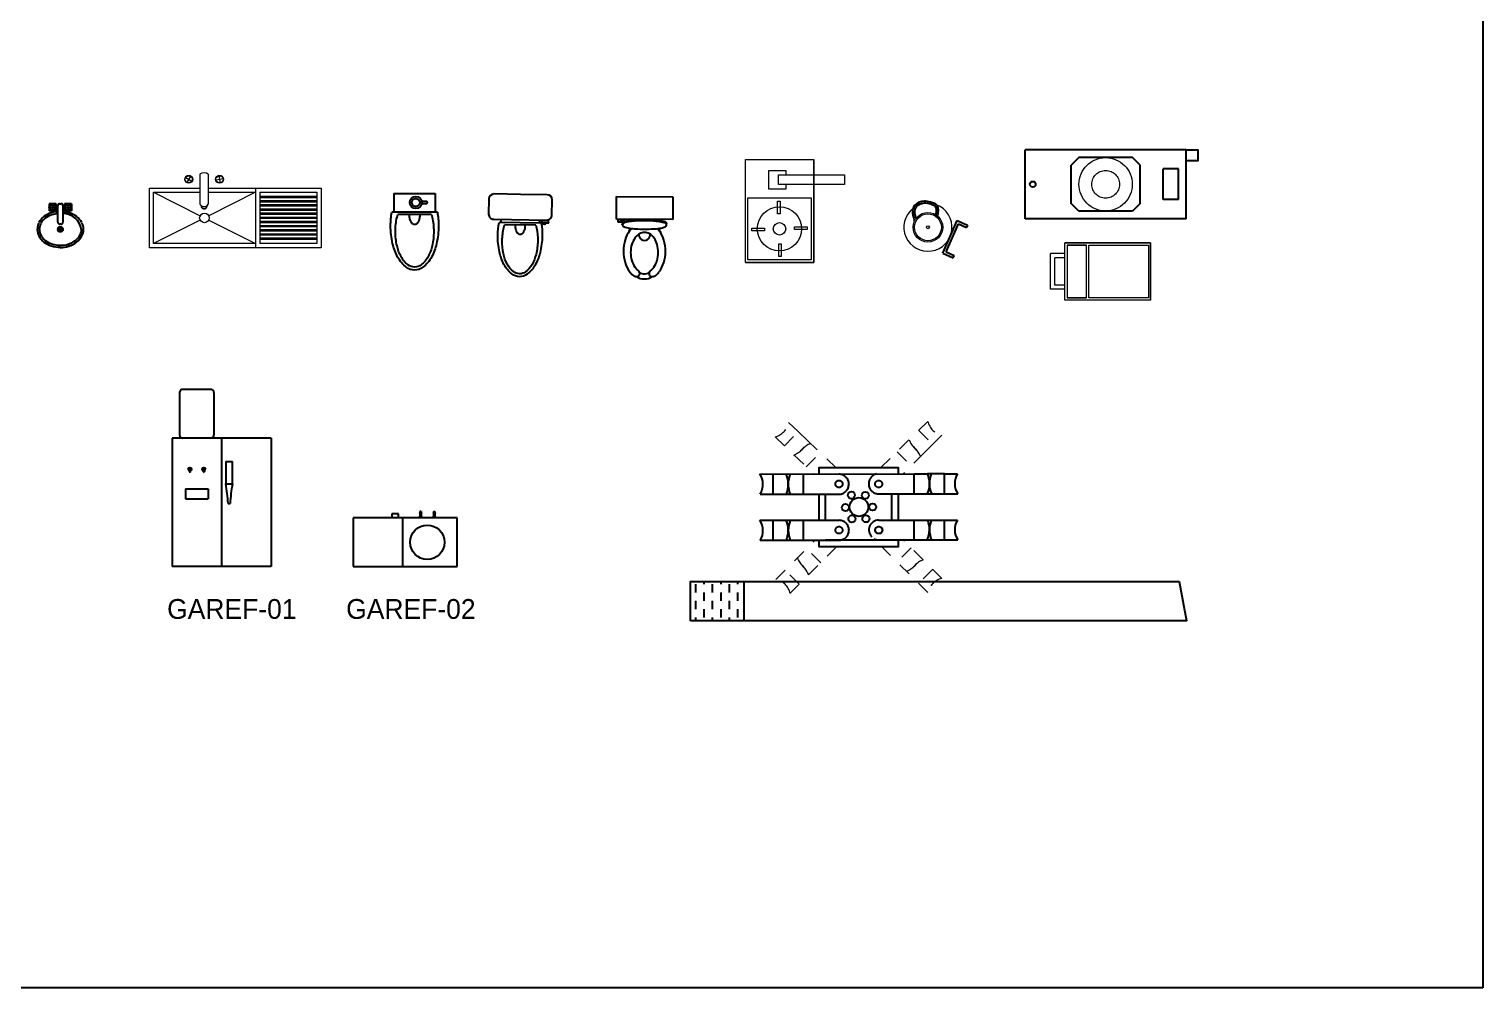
# Model space of a CAD drawing. Header units: millimetres. Extents: x 203.7 to 271.7, y 165.9 to 194.2.
# Drawn here: x 260.66 to 271.68, y 165.89 to 173.16 of the extents above; entities that cross this region are included whole.
import ezdxf

# ---------------------------------------------------------------- set-up
doc = ezdxf.new("R2010")
doc.units = ezdxf.units.MM
doc.linetypes.add('HIDDEN', pattern=[0.375, 0.25, -0.125])
doc.linetypes.add('HIDDEN2', pattern=[4.7625, 3.175, -1.5875])
for name, color, linetype in [('ACCESORI', 252, 'Continuous'), ('BAÑOS', 252, 'Continuous'), ('CARPINTERIA', 2, 'Continuous'), ('HERRERIA', 8, 'Continuous'), ('MUEBLE', 8, 'Continuous'), ('MURO-ACTUALES', 1, 'Continuous'), ('PISOS', 250, 'Continuous'), ('TOPES', 5, 'Continuous')]:
    doc.layers.add(name, color=color, linetype=linetype)
for name, color, linetype, lineweight in [('ejes', 1, 'HIDDEN2', 5), ('muebles1', 9, 'Continuous', 15), ('VENTANAS', 4, 'Continuous', 13)]:
    doc.layers.add(name, color=color, linetype=linetype, lineweight=lineweight)

# ---------------------------------------------------------------- blocks, each defined once
blk = doc.blocks.new('PISTON-2')
at = {"layer": 'ejes', "linetype": 'HIDDEN', "ltscale": 0.1}
for p, q in [((-0.586, 0.447), (-0.48, 0.553)), ((-0.551, 0.624), (-0.253, 0.327)), ((0.531, 0.63), (0.248, 0.335)), ((0.462, 0.56), (0.571, 0.456)), ((-0.657, 0.518), (-0.232, 0.094)), ((0.64, 0.529), (0.229, 0.097)), ((0.571, 0.456), (0.502, 0.384)), ((-0.424, 0.284), (-0.317, 0.391)), ((0.303, 0.394), (0.412, 0.29)), ((-0.65, -0.528), (-0.227, -0.103)), ((0.648, -0.527), (0.229, -0.101)), ((-0.311, -0.401), (-0.417, -0.294)), ((0.417, -0.295), (0.31, -0.401)), ((-0.543, -0.633), (-0.251, -0.34)), ((0.544, -0.634), (0.25, -0.341)), ((-0.474, -0.563), (-0.58, -0.457)), ((-0.58, -0.457), (-0.58, -0.457)), ((0.473, -0.564), (0.402, -0.493)), ((0.579, -0.458), (0.473, -0.564)), ((0.579, -0.458), (0.473, -0.564)), ((0.579, -0.458), (0.473, -0.564)), ((0.473, -0.564), (0.473, -0.564))]:
    blk.add_line(p, q, dxfattribs=at)
at = {"layer": 'ejes', "linetype": 'HIDDEN', "ltscale": 0.3}
for p, q in [((-0.586, 0.447), (-0.48, 0.553)), ((0.462, 0.56), (0.571, 0.456)), ((0.462, 0.56), (0.571, 0.456)), ((0.571, 0.456), (0.571, 0.456))]:
    blk.add_line(p, q, dxfattribs=at)
at = {"layer": 'ejes', "linetype": 'HIDDEN', "ltscale": 0.1}
for centre, radius, start, end in [((-0.688, 0.653), 0.141, 283.3372, 347.8529), ((0.666, 0.667), 0.141, 195.0602, 259.0976), ((-0.589, 0.556), 0.195, 292.5432, 337.7829), ((-0.314, 0.281), 0.195, 112.3649, 157.6046), ((0.302, 0.284), 0.195, 23.6097, 68.8494), ((-0.582, -0.566), 0.195, 22.5432, 67.7829), ((-0.308, -0.291), 0.195, 202.3649, 247.6046), ((0.307, -0.292), 0.195, 292.3649, 337.6046), ((0.582, -0.566), 0.195, 112.5432, 157.7829), ((-0.68, -0.665), 0.141, 13.3372, 77.8529), ((0.681, -0.664), 0.141, 103.3372, 167.8529)]:
    blk.add_arc(centre, radius, start, end, dxfattribs=at)
at = {"layer": 'ejes', "linetype": 'HIDDEN', "ltscale": 0.2}
blk.add_arc((0.571, 0.566), 0.195, 203.788, 249.0276, dxfattribs=at)
at = {"layer": 'HERRERIA'}
for p, q in [((-0.253, 0.743), (-0.252, 0.145)), ((-0.102, 0.746), (-0.102, 0.145)), ((0.096, 0.744), (0.096, 0.146)), ((0.251, 0.747), (0.248, 0.146)), ((-0.254, 0.645), (-0.104, 0.645)), ((-0.254, 0.645), (-0.104, 0.645)), ((-0.254, 0.645), (-0.104, 0.645)), ((-0.104, 0.645), (-0.104, 0.645)), ((0.097, 0.646), (0.247, 0.645)), ((-0.252, 0.415), (-0.103, 0.415)), ((0.097, 0.416), (0.248, 0.415)), ((0.248, 0.146), (0.25, -0.424)), ((-0.005, -0.09), (-0.005, -0.09)), ((-0.251, -0.155), (-0.25, -0.754)), ((-0.101, -0.155), (-0.102, -0.752)), ((0.099, -0.154), (0.099, -0.755)), ((-0.247, -0.424), (-0.101, -0.424)), ((-0.247, -0.424), (-0.247, -0.424)), ((0.099, -0.424), (0.25, -0.424)), ((0.25, -0.424), (0.25, -0.524)), ((0.25, -0.424), (0.25, -0.424)), ((0.25, -0.424), (0.25, -0.424)), ((0.251, -0.654), (0.25, -0.524)), ((-0.251, -0.654), (-0.102, -0.654)), ((0.099, -0.654), (0.251, -0.654)), ((0.251, -0.654), (0.251, -0.752))]:
    blk.add_line(p, q, dxfattribs=at)
for points in [[(-0.251, -0.303), (-0.302, -0.303), (-0.302, 0.297), (-0.253, 0.297)], [(-0.251, -0.253), (-0.252, -0.253), (-0.252, 0.247)], [(-0.102, 0.297), (0.096, 0.297)], [(-0.102, 0.247), (0.096, 0.247)], [(0.249, 0.297), (0.298, 0.297), (0.298, -0.303), (0.25, -0.303)], [(0.099, -0.303), (-0.102, -0.303)], [(0.099, -0.253), (-0.101, -0.253)]]:
    blk.add_lwpolyline(points, dxfattribs=at)
at = {"layer": 'HERRERIA', "linetype": 'HIDDEN'}
for centre in [(-0.176, 0.146), (0.173, 0.146), (0.174, 0.146), (-0.176, -0.155), (0.173, -0.155)]:
    blk.add_circle(centre, 0.0269, dxfattribs=at)
at = {"layer": 'HERRERIA'}
for centre, radius in [((-0.005, 0.097), 0.0269), ((-0.091, 0.048), 0.0269), ((-0.001, -0.005), 0.071), ((0.089, 0.052), 0.0269), ((-0.09, -0.058), 0.0269), ((-0.001, -0.109), 0.0269), ((0.087, -0.054), 0.0269), ((-0.176, -0.156), 0.0269)]:
    blk.add_circle(centre, radius, dxfattribs=at)
for centre, radius, start, end in [((-0.181, 0.863), 0.141, 238.816, 304.057), ((0.171, 0.863), 0.141, 237.8307, 304.4329), ((-0.179, 0.725), 0.195, 248.1479, 292.8897), ((-0.178, 0.335), 0.195, 67.4717, 112.2475), ((0.171, 0.725), 0.195, 247.65, 292.8897), ((0.172, 0.336), 0.195, 67.4717, 112.7114), ((-0.174, -0.156), 0.075, 69.2651, 135.0739), ((-0.172, -0.345), 0.195, 246.1652, 291.1391), ((-0.175, -0.735), 0.195, 68.0239, 112.9642), ((0.175, -0.345), 0.195, 247.65, 292.8897), ((0.176, -0.734), 0.195, 67.4717, 112.7114), ((-0.174, -0.872), 0.141, 59.0481, 122.8889), ((0.177, -0.872), 0.141, 58.2842, 123.7248)]:
    blk.add_arc(centre, radius, start, end, dxfattribs=at)
at = {"layer": 'HERRERIA', "linetype": 'HIDDEN'}
for centre, radius, start, end in [((-0.177, 0.145), 0.075, 180.1807, 0.1807), ((0.172, 0.147), 0.076, 179.8981, 359.2745), ((0.176, -0.154), 0.075, 12.3604, 93.1952)]:
    blk.add_arc(centre, radius, start, end, dxfattribs=at)
at = {"layer": 'HERRERIA', "ltscale": 0.5}
for start, end in [(0.1807, 67.0206), (150.5029, 180.1807)]:
    blk.add_arc((-0.176, -0.155), 0.075, start, end, dxfattribs=at)
at = {"layer": 'HERRERIA', "linetype": 'HIDDEN', "ltscale": 0.5}
blk.add_arc((0.174, -0.154), 0.075, 91.9044, 180.1807, dxfattribs=at)
blk = doc.blocks.new('POLIN')
at = {"layer": 'TOPES'}
h = blk.add_hatch(dxfattribs=at)
h.set_pattern_fill('DASH', color=40, scale=0.02, angle=90, style=0)
h.set_pattern_definition([(90, (215.679496, -104.91903), (-0.0635, 0.0635), [0.0635, -0.0635])])
h.paths.add_polyline_path([(-2.404, -0.238), (-2.404, -0.538), (-2, -0.538), (-2, -0.238)])
at = {"layer": 'PISOS', "color": 250}
blk.add_lwpolyline([(-2.404, -0.538), (-2.404, -0.238), (1.3, -0.238), (1.354, -0.538)], close=True, dxfattribs=at)
at = {"layer": 'TOPES', "color": 250}
blk.add_lwpolyline([(-2.404, -0.538), (-2.404, -0.238), (-2.001, -0.238), (-2.001, -0.538)], close=True, dxfattribs=at)
at = {"layer": 'MURO-ACTUALES', "rotation": 90}
blk.add_blockref('PISTON-2', (-1.133, 0.327), dxfattribs=at)
blk = doc.blocks.new('AIRE')
at = {"layer": 'muebles1', "linetype": 'Continuous'}
for p, q in [((-0.188, -0.317), (-0.188, 0.462)), ((-0.188, 0.462), (0.331, 0.462)), ((0.331, -0.317), (0.331, 0.462)), ((-0.169, 0.173), (0.31, 0.173)), ((-0.188, -0.317), (0.331, -0.317))]:
    blk.add_line(p, q, dxfattribs=at)
blk.add_lwpolyline([(-0.188, -0.317), (-0.188, 0.462), (0.331, 0.462), (0.331, -0.317)], close=True, dxfattribs=at)
blk.add_lwpolyline([(0.31, 0.173), (0.31, -0.299), (-0.169, -0.299), (-0.169, 0.173)], dxfattribs=at)
at = {"layer": 'VENTANAS'}
blk.add_lwpolyline([(0.117, 0.272), (0.117, 0.238), (-0.01, 0.238), (-0.01, 0.38), (0.117, 0.38), (0.117, 0.347)], dxfattribs=at)
for points in [[(0.564, 0.347), (0.564, 0.272), (0.063, 0.272), (0.063, 0.347)], [(0.056, 0.146), (0.075, 0.146), (0.075, 0.052), (0.056, 0.052)], [(-0.139, -0.077), (-0.139, -0.058), (-0.044, -0.058), (-0.044, -0.077)], [(0.279, -0.049), (0.279, -0.067), (0.185, -0.067), (0.185, -0.049)], [(0.084, -0.272), (0.066, -0.272), (0.066, -0.177), (0.084, -0.177)]]:
    blk.add_lwpolyline(points, close=True, dxfattribs=at)
for radius in [0.168, 0.0477]:
    blk.add_circle((0.07, -0.063), radius, dxfattribs=at)
blk = doc.blocks.new('A$C2D98004A')
at = {"layer": 'PISOS'}
for p, q in [((0.291, 0.035), (0.4, 0.283)), ((0.318, 0.045), (0.41, 0.257)), ((0.4, 0.283), (0.48, 0.248)), ((0.41, 0.257), (0.472, 0.23)), ((0.48, 0.248), (0.472, 0.23)), ((0.291, 0.035), (0.371, 0)), ((0.318, 0.045), (0.379, 0.018)), ((0.371, 0), (0.379, 0.018))]:
    blk.add_line(p, q, dxfattribs=at)
at = {"layer": 'PISOS', "color": 8}
blk.add_spline([(0.252, 0.317), (0.251, 0.395), (0.198, 0.422), (0.152, 0.43), (0.078, 0.396), (0.062, 0.34), (0.075, 0.288), (0.077, 0.277)], degree=3, dxfattribs=at)
blk.add_open_spline([(0.237, 0.32), (0.242, 0.343), (0.246, 0.365), (0.24, 0.387), (0.235, 0.392), (0.21, 0.404), (0.193, 0.409), (0.157, 0.417), (0.138, 0.416), (0.099, 0.399), (0.085, 0.385), (0.074, 0.347), (0.079, 0.329), (0.087, 0.302), (0.088, 0.3), (0.089, 0.297)], degree=3, knots=[0, 0, 0, 0, 0.0609963, 0.0609963, 0.1074592, 0.1074592, 0.1539222, 0.1539222, 0.2239145, 0.2239145, 0.2939068, 0.2939068, 0.3638991, 0.3638991, 0.3722238, 0.3722238, 0.3722238, 0.3722238], dxfattribs=at)
at = {"layer": 'VENTANAS', "color": 7}
for radius in [0.112, 0.102]:
    blk.add_circle((0.179, 0.232), radius, dxfattribs=at)
at = {"layer": 'VENTANAS', "color": 250}
blk.add_circle((0.179, 0.232), 0.0115, dxfattribs=at)
for start, end in [(128.3892, 68.8556), (92.5652, 116.9838)]:
    blk.add_arc((0.179, 0.232), 0.182, start, end, dxfattribs=at)
blk = doc.blocks.new('BOTE')
at = {"layer": 'MURO-ACTUALES'}
blk.add_blockref('A$C2D98004A', (-0.193, -0.229), dxfattribs=at)
blk = doc.blocks.new('TARJA01')
at = {"layer": 'muebles1'}
for p, q in [((1.264, -0.175), (1.409, -0.266)), ((1.382, -0.148), (1.291, -0.294)), ((1.607, -0.099), (1.607, -0.822)), ((1.807, -0.099), (1.807, -0.822)), ((1.993, -0.236), (2.162, -0.205)), ((2.062, -0.136), (2.093, -0.305)), ((0.488, -1.768), (0.488, -0.53)), ((0.488, -0.53), (1.612, -1.097)), ((0.488, -0.53), (1.607, -0.53)), ((1.807, -0.53), (2.943, -0.53)), ((2.943, -0.53), (1.819, -1.097)), ((2.943, -0.43), (2.943, -1.868)), ((3.043, -0.53), (4.421, -0.53)), ((3.043, -0.53), (3.043, -1.768)), ((3.043, -0.63), (4.421, -0.63)), ((4.421, -0.668), (3.043, -0.668)), ((4.421, -0.53), (4.421, -1.768)), ((3.043, -0.73), (4.421, -0.73)), ((4.421, -0.768), (3.043, -0.768)), ((3.043, -0.83), (4.421, -0.83)), ((4.421, -0.868), (3.043, -0.868)), ((3.043, -0.93), (4.421, -0.93)), ((4.421, -0.968), (3.043, -0.968)), ((3.043, -1.03), (4.421, -1.03)), ((1.612, -1.201), (0.488, -1.768)), ((1.819, -1.201), (2.943, -1.768)), ((4.421, -1.068), (3.043, -1.068)), ((3.043, -1.13), (4.421, -1.13)), ((4.421, -1.168), (3.043, -1.168)), ((3.043, -1.23), (4.421, -1.23)), ((4.421, -1.268), (3.043, -1.268)), ((3.043, -1.33), (4.421, -1.33)), ((4.421, -1.368), (3.043, -1.368)), ((3.043, -1.43), (4.421, -1.43)), ((4.421, -1.468), (3.043, -1.468)), ((3.043, -1.53), (4.421, -1.53)), ((4.421, -1.568), (3.043, -1.568)), ((3.043, -1.63), (4.421, -1.63)), ((4.421, -1.668), (3.043, -1.668)), ((2.943, -1.768), (0.488, -1.768)), ((4.421, -1.768), (3.043, -1.768))]:
    blk.add_line(p, q, dxfattribs=at)
blk.add_lwpolyline([(1.807, -0.43), (4.521, -0.43), (4.521, -1.868), (0.388, -1.868), (0.388, -0.43), (1.607, -0.43)], dxfattribs=at)
for centre, radius in [((1.336, -0.221), 0.0959), ((1.336, -0.221), 0.0859), ((2.078, -0.221), 0.0959), ((2.078, -0.221), 0.0859), ((1.715, -1.149), 0.116)]:
    blk.add_circle(centre, radius, dxfattribs=at)
for centre, radius, start, end in [((1.707, -0.22), 0.158, 50.5898, 129.4102), ((1.707, -0.758), 0.119, 212.5964, 327.4036), ((1.707, -0.859), 0.0758, 173.6177, 6.3823), ((1.707, -0.859), 0.0658, 178.8189, 1.1811)]:
    blk.add_arc(centre, radius, start, end, dxfattribs=at)
blk = doc.blocks.new('W-2')
at = {"layer": 'BAÑOS', "color": 8}
for p, q in [((-5.98, -3.32), (6.02, -3.32)), ((-5.42, -8.16), (-5.42, -3.32)), ((-4.42, -2.69), (4.46, -2.69)), ((5.51, -8.16), (5.51, -3.32))]:
    blk.add_line(p, q, dxfattribs=at)
for points in [[(-6.28, 0.28, -0.054917), (-5.76, 5, -0.068732), (-4.44, 8.55, -0.105677), (-2.15, 11.24, -0.165412), (0.02, 11.98, -0.165412), (2.19, 11.24, -0.105677), (4.47, 8.55, -0.068732), (5.8, 5, -0.054917), (6.32, 0.28, -0.041832), (6.02, -3.32, -0.068732)], [(-5.02, 1.8, -0.054917), (-4.61, 5.58, -0.068732), (-3.55, 8.42, -0.105677), (-1.72, 10.57, -0.165412), (0.02, 11.16, -0.165412), (1.75, 10.57, -0.105677), (3.58, 8.42, -0.068732), (4.64, 5.58, -0.054917), (5.06, 1.8, -0.054917), (4.64, -1.97, -0.016718), (4.46, -2.69, -0.105677)], [(-5.98, -3.32, -0.041832), (-6.28, 0.28, -0.054917)], [(-4.42, -2.69, -0.016718), (-4.61, -1.97, -0.054917), (-5.02, 1.8, -0.054917)], [(-1.34, -2.5, -0.05477), (-1.23, -1.49, -0.06859), (-0.95, -0.73, -0.105631), (-0.46, -0.16, -0.165754), (0, 0, -0.165754), (0.46, -0.16, -0.105631), (0.95, -0.73, -0.06859), (1.23, -1.49, -0.05477), (1.34, -2.5, -0.009978), (1.34, -2.69, -0.06859)], [(-1.34, -2.69, -0.009978), (-1.34, -2.5, -0.05477)]]:
    blk.add_lwpolyline(points, format="xyb", dxfattribs=at)
at = {"layer": 'BAÑOS'}
for points in [[(-1.86, -5.53), (-3.23, -5.53)], [(-1.86, -6.13), (-3.21, -6.13)]]:
    blk.add_lwpolyline(points, dxfattribs=at)
at = {"layer": 'BAÑOS', "color": 8}
blk.add_lwpolyline([(5.51, -8.16), (-5.42, -8.16)], dxfattribs=at)
at = {"layer": 'BAÑOS'}
for radius in [1.6, 1.06]:
    blk.add_circle((-0.29, -5.84), radius, dxfattribs=at)
blk.add_arc((-3, -5.83), 0.371, 127.488, 235.394, dxfattribs=at)
blk = doc.blocks.new('WC-01')
at = {"layer": 'ACCESORI'}
for p, q in [((-5.06, 1.9), (-5.03, 1.71)), ((-4.38, 1.89), (-5.06, 1.9)), ((-5.03, 1.71), (-4.38, 1.7)), ((0.16, 1.56), (-4.87, 1.63)), ((-4.71, 1.63), (-4.71, 1.71)), ((-4.56, 1.71), (-4.56, 1.63)), ((-4.38, 1.7), (-4.38, 1.89)), ((-4.35, 1.92), (-0.35, 1.87)), ((-4.17, 1.62), (-4.16, 1.92)), ((-3.83, 2.13), (-0.87, 2.09)), ((-0.52, 1.57), (-0.52, 1.87)), ((-5.36, 1.16), (-5.38, -0.28)), ((0.62, -0.37), (0.64, 1.07)), ((-4.91, -0.77), (-2.39, -0.8)), ((-2.39, -0.8), (0.13, -0.84))]:
    blk.add_line(p, q, dxfattribs=at)
for points in [[(-4.43, 3.13, -0.054917), (-4.24, 4.7, -0.068732), (-3.78, 5.87, -0.105677), (-3, 6.76, -0.165412), (-2.28, 7, -0.165412), (-1.56, 6.74, -0.105677), (-0.81, 5.83, -0.068732), (-0.38, 4.64, -0.054917), (-0.23, 3.07, -0.041832), (-0.35, 1.87, -0.068732)], [(-4.01, 3.63, -0.054917), (-3.85, 4.88, -0.068732), (-3.48, 5.83, -0.105677), (-2.86, 6.54, -0.165412), (-2.28, 6.72, -0.165412), (-1.71, 6.52, -0.105677), (-1.11, 5.79, -0.068732), (-0.77, 4.84, -0.054917), (-0.65, 3.58, -0.054917), (-0.8, 2.32, -0.016718), (-0.87, 2.09, -0.105677)], [(-4.35, 1.92, -0.041832), (-4.43, 3.13, -0.054917)], [(-3.83, 2.13, -0.016718), (-3.89, 2.37, -0.054917), (-4.01, 3.63, -0.054917)], [(-2.8, 2.18, -0.05477), (-2.76, 2.51, -0.06859), (-2.66, 2.76, -0.105631), (-2.5, 2.95, -0.165754), (-2.34, 3, -0.165754), (-2.19, 2.95, -0.105631), (-2.03, 2.75, -0.06859), (-1.94, 2.5, -0.05477), (-1.91, 2.16, -0.009978), (-1.91, 2.1, -0.06859)], [(-2.8, 2.11, -0.009978), (-2.8, 2.18, -0.05477)]]:
    blk.add_lwpolyline(points, format="xyb", dxfattribs=at)
for centre, radius, start, end in [((-4.88, 1.15), 0.48, 89.179, 179.179), ((-4.64, 1.82), 0.203, 19.819, 158.539), ((0.16, 1.08), 0.48, 359.179, 89.179), ((-4.9, -0.29), 0.48, 179.179, 269.179), ((0.14, -0.36), 0.48, 269.179, 359.179)]:
    blk.add_arc(centre, radius, start, end, dxfattribs=at)
blk = doc.blocks.new('TORTA')
at = {"layer": 'ACCESORI', "color": 8}
for p, q in [((247.07, 120.84), (247.07, 120.17)), ((247.74, 120.84), (247.07, 120.84)), ((247.74, 120.17), (247.07, 120.17)), ((247.74, 120.84), (247.74, 120.17)), ((247.89, 119.11), (247.89, 120.65)), ((248.06, 120.84), (248.18, 120.84)), ((248.37, 120.65), (248.37, 119.11)), ((248.51, 120.84), (248.51, 120.17)), ((249.18, 120.84), (248.51, 120.84)), ((249.18, 120.17), (248.51, 120.17)), ((249.18, 120.84), (249.18, 120.17)), ((248.18, 118.92), (248.06, 118.92))]:
    blk.add_line(p, q, dxfattribs=at)
for centre, radius in [((247.41, 120.51), 0.336), ((247.41, 120.51), 0.24), ((247.41, 120.51), 0.0528), ((248.85, 120.51), 0.336), ((248.85, 120.51), 0.24), ((248.85, 120.51), 0.0528), ((248.13, 118.44), 0.24), ((248.13, 118.44), 0.209), ((248.13, 118.44), 0.0519)]:
    blk.add_circle(centre, radius, dxfattribs=at)
for centre, radius, start, end in [((247.95, 117.89), 2.21, 107.8572, 127.875), ((247.95, 117.89), 2.02, 107.8572, 127.875), ((248.13, 117.35), 2.77, 94.9732, 107.8572), ((248.13, 117.35), 2.58, 95.3449, 107.8572), ((247.35, 120.43), 0.105, 58.9007, 78.0423), ((247.46, 120.59), 0.105, 210.3536, 229.4952), ((247.49, 120.45), 0.105, 148.9007, 168.0423), ((247.33, 120.56), 0.105, 300.3536, 319.4952), ((247.49, 120.45), 0.105, 120.3536, 139.4952), ((247.46, 120.59), 0.105, 238.9007, 258.0423), ((247.33, 120.56), 0.105, 328.9007, 348.0423), ((247.35, 120.43), 0.105, 30.3536, 49.4952), ((248.08, 120.65), 0.192, 90, 180), ((248.18, 120.65), 0.192, 0, 90), ((248.13, 117.35), 2.77, 72.1428, 85.0268), ((248.37, 118.18), 1.74, 7.8113, 90.1701), ((248.9, 120.59), 0.105, 210.3536, 229.4952), ((248.79, 120.43), 0.105, 58.9007, 78.0423), ((248.93, 120.45), 0.105, 148.9007, 168.0423), ((248.77, 120.56), 0.105, 300.3536, 319.4952), ((248.93, 120.45), 0.105, 120.3536, 139.4952), ((248.9, 120.59), 0.105, 238.9007, 258.0423), ((248.77, 120.56), 0.105, 328.9007, 348.0423), ((248.79, 120.43), 0.105, 30.3536, 49.4952), ((248.3, 117.89), 2.21, 52.125, 72.1428), ((247.29, 118.44), 1.32, 151.962, 180), ((247.29, 118.44), 1.32, 180, 208.038), ((247.69, 118.23), 1.78, 127.875, 151.962), ((247.29, 118.44), 1.13, 151.962, 180), ((247.3, 118.44), 1.13, 180, 208.038), ((247.69, 118.23), 1.59, 127.875, 151.962), ((248.08, 119.11), 0.192, 180, 270), ((247.97, 118.52), 0.0451, 193.2014, 111.2325), ((247.98, 118.35), 0.0451, 253.2014, 171.2325), ((248.12, 118.61), 0.0451, 133.2014, 51.2325), ((248.18, 119.11), 0.192, 270, 0), ((248.27, 118.53), 0.0451, 73.2014, 351.2325), ((248.28, 118.36), 0.0451, 13.2014, 291.2325), ((248.56, 118.23), 1.78, 28.038, 52.125), ((248.97, 118.44), 1.13, 331.962, 360), ((248.97, 118.44), 1.32, 0, 28.038), ((248.97, 118.44), 1.32, 331.962, 0), ((247.69, 118.66), 1.78, 208.038, 232.125), ((247.69, 118.66), 1.59, 208.038, 232.125), ((247.95, 119), 2.21, 232.125, 252.1428), ((247.95, 119), 2.02, 232.125, 252.1428), ((248.13, 119.53), 2.58, 252.1428, 270.1376), ((248.13, 118.27), 0.0451, 313.2014, 231.2325), ((248.26, 118.86), 1.91, 266.1461, 287.8572), ((248.16, 119.17), 2.24, 287.8572, 307.875), ((248.16, 119.17), 2.43, 287.8572, 307.875), ((248.58, 118.66), 1.59, 307.875, 331.962), ((248.56, 118.66), 1.78, 307.875, 331.962), ((248.13, 119.53), 2.77, 252.1428, 270), ((248.26, 118.86), 2.11, 266.3292, 287.8572)]:
    blk.add_arc(centre, radius, start, end, dxfattribs=at)
blk = doc.blocks.new('LAV01')
blk.add_blockref('TORTA', (-248.2911, -117.0196))
blk = doc.blocks.new('CARRO-HERRAMIENTA')
at = {"layer": 'muebles1', "linetype": 'Continuous'}
for p, q in [((-0.246, 0.213), (0.403, 0.213)), ((-0.246, 0.213), (-0.246, -0.22)), ((0.221, 0.197), (0.221, -0.202)), ((0.403, 0.213), (0.403, -0.22)), ((0.403, 0.131), (0.511, 0.131)), ((0.511, 0.131), (0.511, -0.139)), ((0.403, 0.099), (0.479, 0.099)), ((0.479, 0.099), (0.479, -0.107)), ((0.403, -0.107), (0.479, -0.107)), ((-0.246, -0.22), (0.403, -0.22)), ((0.403, -0.139), (0.511, -0.139))]:
    blk.add_line(p, q, dxfattribs=at)
for points in [[(-0.246, 0.213), (0.403, 0.213), (0.403, -0.22), (-0.246, -0.22)], [(0.386, 0.197), (0.239, 0.197), (0.239, -0.202), (0.386, -0.202)]]:
    blk.add_lwpolyline(points, close=True, dxfattribs=at)
for points in [[(0.221, -0.202), (-0.23, -0.202), (-0.23, 0.197), (0.221, 0.197)], [(0.239, 0.197), (0.384, 0.197), (0.384, -0.202), (0.239, -0.202)]]:
    blk.add_lwpolyline(points, dxfattribs=at)
blk = doc.blocks.new('DESMONTADORA')
at = {"layer": 'CARPINTERIA', "color": 0}
for p, q in [((-1.053, 0.445), (-1.053, -0.455)), ((-1.053, 0.445), (1.047, 0.445)), ((1.047, 0.445), (1.047, -0.455)), ((-0.953, 0.195), (-0.953, -0.205)), ((-0.953, 0.195), (-0.753, 0.195)), ((-0.753, 0.195), (-0.753, -0.205)), ((-0.453, 0.245), (-0.353, 0.345)), ((-0.453, 0.245), (-0.453, -0.255)), ((-0.353, 0.345), (0.347, 0.345)), ((0.347, 0.345), (0.447, 0.245)), ((0.447, 0.245), (0.447, -0.255)), ((-0.953, -0.205), (-0.753, -0.205)), ((-0.453, -0.255), (-0.353, -0.355)), ((-0.353, -0.355), (0.347, -0.355)), ((0.347, -0.355), (0.447, -0.255)), ((-1.053, -0.455), (1.047, -0.455))]:
    blk.add_line(p, q, dxfattribs=at)
at = {"layer": 'CARPINTERIA'}
blk.add_line((0.447, 0.245), (0.447, 0.245), dxfattribs=at)
at = {"layer": 'CARPINTERIA', "color": 0}
blk.add_lwpolyline([(-1.053, -0.455), (-1.206, -0.455), (-1.206, -0.311), (-1.053, -0.311)], close=True, dxfattribs=at)
blk.add_circle((0.947, -0.005), 0.038, dxfattribs=at)
at = {"layer": 'ejes', "color": 0}
for radius in [0.348, 0.181]:
    blk.add_circle((-0.003, -0.005), radius, dxfattribs=at)
blk = doc.blocks.new('DESMONTADORA-2')
at = {"layer": 'muebles1', "linetype": 'Continuous', "xscale": 0.5813562746538707, "yscale": 0.5813562746538707, "zscale": 0.5813562746538707}
blk.add_blockref('DESMONTADORA', (0.003, 0.005), dxfattribs=at)
blk = doc.blocks.new('CH')
at = {"layer": 'muebles1', "linetype": 'Continuous', "rotation": 270}
for name, p in [('DESMONTADORA-2', (-0.139, 0.164)), ('CARRO-HERRAMIENTA', (0.528, 0.257))]:
    blk.add_blockref(name, p, dxfattribs=at)

msp = doc.modelspace()

# ---------------------------------------------------------------- linework, layer by layer
at = {"color": 5}
for p, q in [((271.682, 193.895), (271.682, 165.895)), ((271.682, 165.895), (250.182, 165.895))]:
    msp.add_line(p, q, dxfattribs=at)
at = {"layer": 'ACCESORI'}
for p, q in [((261.805, 170.408), (261.805, 170.088)), ((262.04, 170.433), (261.83, 170.433)), ((262.065, 170.408), (262.065, 170.088)), ((261.748, 170.063), (261.748, 169.089)), ((262.498, 170.063), (261.748, 170.063)), ((262.123, 170.063), (262.123, 169.089)), ((262.498, 170.063), (262.498, 169.089)), ((261.888, 169.811), (261.878, 169.811)), ((261.878, 169.811), (261.878, 169.808)), ((261.878, 169.808), (261.888, 169.808)), ((261.88, 169.824), (261.88, 169.811)), ((261.88, 169.808), (261.88, 169.807)), ((261.88, 169.807), (261.881, 169.805)), ((261.88, 169.807), (261.885, 169.807)), ((261.884, 169.805), (261.881, 169.805)), ((261.885, 169.807), (261.884, 169.805)), ((261.885, 169.824), (261.885, 169.811)), ((261.885, 169.808), (261.885, 169.807)), ((261.888, 169.808), (261.888, 169.811)), ((261.983, 169.808), (261.983, 169.811)), ((261.983, 169.811), (261.993, 169.811)), ((261.993, 169.808), (261.983, 169.808)), ((261.985, 169.824), (261.985, 169.811)), ((261.985, 169.808), (261.985, 169.807)), ((261.99, 169.807), (261.985, 169.807)), ((261.985, 169.807), (261.986, 169.805)), ((261.986, 169.805), (261.989, 169.805)), ((261.99, 169.807), (261.989, 169.805)), ((261.99, 169.824), (261.99, 169.811)), ((261.99, 169.808), (261.99, 169.807)), ((261.993, 169.811), (261.993, 169.808)), ((262.155, 169.887), (262.205, 169.887)), ((262.155, 169.887), (262.155, 169.717)), ((262.205, 169.717), (262.205, 169.887)), ((262.155, 169.717), (262.205, 169.717)), ((261.85, 169.678), (262.02, 169.678)), ((261.85, 169.678), (261.85, 169.603)), ((261.85, 169.603), (262.02, 169.603)), ((262.02, 169.678), (262.02, 169.603)), ((262.172, 169.568), (262.188, 169.568)), ((263.463, 169.489), (263.413, 169.489)), ((263.413, 169.489), (263.413, 169.459)), ((263.463, 169.459), (263.463, 169.489)), ((263.622, 169.496), (263.622, 169.493)), ((263.637, 169.496), (263.622, 169.496)), ((263.637, 169.493), (263.622, 169.493)), ((263.625, 169.506), (263.625, 169.496)), ((263.635, 169.506), (263.625, 169.506)), ((263.625, 169.493), (263.625, 169.464)), ((263.635, 169.506), (263.635, 169.496)), ((263.635, 169.493), (263.635, 169.464)), ((263.637, 169.496), (263.637, 169.493)), ((263.727, 169.496), (263.742, 169.496)), ((263.727, 169.496), (263.727, 169.493)), ((263.727, 169.493), (263.742, 169.493)), ((263.73, 169.506), (263.74, 169.506)), ((263.73, 169.506), (263.73, 169.496)), ((263.73, 169.493), (263.73, 169.464)), ((263.74, 169.506), (263.74, 169.496)), ((263.74, 169.493), (263.74, 169.464)), ((263.742, 169.496), (263.742, 169.493)), ((263.12, 169.459), (263.12, 169.089)), ((263.909, 169.459), (263.12, 169.459)), ((263.495, 169.459), (263.495, 169.089)), ((263.617, 169.462), (263.617, 169.459)), ((263.642, 169.462), (263.642, 169.459)), ((263.722, 169.462), (263.722, 169.459)), ((263.747, 169.462), (263.747, 169.459)), ((263.909, 169.089), (263.909, 169.459)), ((262.498, 169.089), (261.748, 169.089)), ((263.12, 169.089), (263.909, 169.089))]:
    msp.add_line(p, q, dxfattribs=at)
for centre, radius in [((261.883, 169.828), 0.0127), ((261.883, 169.828), 0.0075), ((261.883, 169.828), 0.005), ((261.988, 169.828), 0.0127), ((261.988, 169.828), 0.0075), ((261.988, 169.828), 0.005), ((263.682, 169.274), 0.13)]:
    msp.add_circle(centre, radius, dxfattribs=at)
for centre, radius, start, end in [((261.83, 170.408), 0.025, 90, 180), ((262.04, 170.408), 0.025, 0, 90), ((261.83, 170.088), 0.025, 180, 270), ((262.04, 170.088), 0.025, 270, 0), ((260.971, 169.504), 1.203, 3.0444, 10.175), ((263.389, 169.504), 1.203, 169.825, 176.9556), ((263.63, 169.432), 0.0325, 67.3801, 112.6199), ((263.735, 169.432), 0.0325, 67.3801, 112.6199)]:
    msp.add_arc(centre, radius, start, end, dxfattribs=at)
at = {"layer": 'MUEBLE', "color": 8}
for p, q in [((265.115, 171.894), (265.543, 171.893)), ((265.115, 171.723), (265.115, 171.894)), ((265.543, 171.893), (265.542, 171.722)), ((265.542, 171.722), (265.115, 171.723)), ((265.146, 171.717), (265.134, 171.718)), ((265.149, 171.701), (265.134, 171.701)), ((265.173, 171.714), (265.146, 171.717)), ((265.167, 171.701), (265.149, 171.701)), ((265.16, 171.68), (265.16, 171.689)), ((265.496, 171.679), (265.496, 171.688))]:
    msp.add_line(p, q, dxfattribs=at)
for centre, radius, start, end in [((265.134, 171.71), 0.00856, 88.0406, 271.5608), ((265.175, 171.689), 0.0149, 109.2394, 179.8007), ((265.175, 171.68), 0.0149, 109.2394, 179.8007), ((265.175, 171.68), 0.0149, 179.8007, 250.362), ((265.248, 171.482), 0.234, 98.1174, 109.2394), ((265.248, 171.473), 0.234, 98.1174, 109.2394), ((265.167, 171.721), 0.00922, 305.5498, 12.3475), ((265.18, 171.718), 0.0171, 332.4051, 15.9445), ((265.294, 171.146), 0.565, 93.2658, 98.1174), ((265.294, 171.155), 0.565, 93.2658, 98.1174), ((265.008, 171.728), 0.225, 357.0572, 358.7022), ((265.325, 170.622), 1.099, 89.8007, 93.2658), ((265.325, 170.612), 1.099, 89.8007, 93.2658), ((265.325, 170.612), 1.099, 86.3356, 89.8007), ((265.325, 170.622), 1.099, 86.3356, 89.8007), ((265.359, 171.155), 0.565, 81.484, 86.3356), ((265.359, 171.145), 0.565, 81.484, 86.3356), ((265.649, 171.726), 0.225, 180.8992, 182.5442), ((265.408, 171.482), 0.234, 70.362, 81.484), ((265.408, 171.472), 0.234, 70.362, 81.484), ((265.481, 171.679), 0.0149, 359.8007, 70.362), ((265.481, 171.679), 0.0149, 289.2394, 359.8007), ((265.482, 171.688), 0.0149, 359.8007, 70.362), ((265.466, 171.479), 0.297, 163.0558, 179.8007), ((265.249, 171.887), 0.234, 250.362, 261.484), ((265.398, 171.5), 0.227, 143.8076, 163.0558), ((265.008, 171.728), 0.225, 332.1677, 340.8035), ((265.298, 172.214), 0.565, 261.484, 266.3356), ((265.355, 171.531), 0.174, 135.6224, 143.8076), ((265.387, 171.487), 0.161, 144.5338, 163.4743), ((265.351, 171.512), 0.117, 120.1595, 144.5338), ((265.332, 172.747), 1.099, 266.3356, 269.8007), ((265.328, 171.605), 0.0427, 173.4976, 6.1038), ((265.328, 171.552), 0.0713, 89.8007, 120.1595), ((265.332, 172.747), 1.099, 269.8007, 273.2658), ((265.328, 171.552), 0.0713, 59.4419, 89.8007), ((265.305, 171.513), 0.117, 35.0677, 59.4419), ((265.363, 172.213), 0.565, 273.2658, 278.1174), ((265.269, 171.487), 0.161, 16.1271, 35.0677), ((265.301, 171.531), 0.174, 35.7938, 43.979), ((265.649, 171.726), 0.225, 198.7979, 207.4337), ((265.258, 171.5), 0.227, 16.5456, 35.7938), ((265.409, 171.886), 0.234, 278.1174, 289.2394), ((265.19, 171.48), 0.297, 359.8007, 16.5456), ((265.466, 171.479), 0.297, 179.8007, 196.5456), ((265.444, 171.47), 0.221, 163.4743, 179.8007), ((265.444, 171.47), 0.221, 179.8007, 196.1271), ((265.211, 171.471), 0.221, 359.8007, 16.1271), ((265.211, 171.471), 0.221, 343.4743, 359.8007), ((265.19, 171.48), 0.297, 343.0558, 359.8007), ((265.398, 171.459), 0.227, 196.5456, 215.7938), ((265.387, 171.453), 0.161, 196.1271, 215.0677), ((265.35, 171.428), 0.117, 215.0677, 226.8646), ((265.235, 171.293), 0.0612, 39.2996, 54.6766), ((265.419, 171.292), 0.0612, 124.9248, 140.3018), ((265.305, 171.428), 0.117, 312.7368, 324.5338), ((265.268, 171.454), 0.161, 324.5338, 343.4743), ((265.257, 171.46), 0.227, 323.8076, 343.0558), ((265.355, 171.428), 0.174, 215.7938, 228.3242), ((265.275, 171.348), 0.0612, 234.6766, 250.0536), ((265.269, 171.332), 0.0438, 250.0536, 268.2585), ((265.268, 171.319), 0.031, 268.2585, 292.7178), ((265.327, 171.38), 0.11, 236.8889, 269.8007), ((265.273, 171.308), 0.0184, 292.7178, 324.6766), ((265.249, 171.304), 0.0438, 21.0947, 39.2996), ((265.273, 171.308), 0.0184, 324.6766, 356.6354), ((265.261, 171.308), 0.031, 356.6354, 21.0947), ((265.327, 171.389), 0.0799, 242.1825, 269.8007), ((265.327, 171.389), 0.0799, 269.8007, 297.419), ((265.327, 171.38), 0.11, 269.8007, 302.7125), ((265.394, 171.308), 0.031, 158.5067, 182.966), ((265.381, 171.307), 0.0184, 182.966, 214.9248), ((265.405, 171.303), 0.0438, 140.3018, 158.5067), ((265.381, 171.307), 0.0184, 214.9248, 246.8836), ((265.386, 171.319), 0.031, 246.8836, 271.3429), ((265.386, 171.332), 0.0438, 271.3429, 289.5478), ((265.38, 171.348), 0.0612, 289.5478, 304.9248), ((265.3, 171.428), 0.174, 311.2772, 323.8076)]:
    msp.add_arc(centre, radius, start, end, dxfattribs=at)

# ---------------------------------------------------------------- block references
at = {"rotation": 270}
msp.add_blockref('CH', (268.66, 171.851), dxfattribs=at)
for name, p in [('AIRE', (266.281, 171.713)), ('BOTE', (267.49, 171.659)), ('POLIN', (268.081, 169.215))]:
    msp.add_blockref(name, p)
for name, p, xscale, yscale, zscale in [('TARJA01', (261.453, 172.095), 0.3149570476515464, 0.3149570476515464, 0.3149570476515464), ('LAV01', (260.914, 171.531), 0.08100000000001728, 0.08100000000001728, 0.08100000000001728)]:
    msp.add_blockref(name, p, dxfattribs=dict(xscale=xscale, yscale=yscale, zscale=zscale))
at = {"rotation": 180}
for name, p, xscale, yscale, zscale in [('W-2', (263.586, 171.682), 0.02879999999998972, 0.02879999999998972, 0.02879999999998972), ('WC-01', (264.198, 171.847), 0.07999999999998408, 0.07999999999998408, 0.07999999999998408)]:
    msp.add_blockref(name, p, dxfattribs=dict(at, xscale=xscale, yscale=yscale, zscale=zscale))

# ---------------------------------------------------------------- texts
for s, p in [('GAREF-01', (261.71, 168.693)), ('GAREF-02', (263.067, 168.693))]:
    msp.add_text(s, height=0.15).set_placement(p)

doc.saveas('drawing.dxf')
